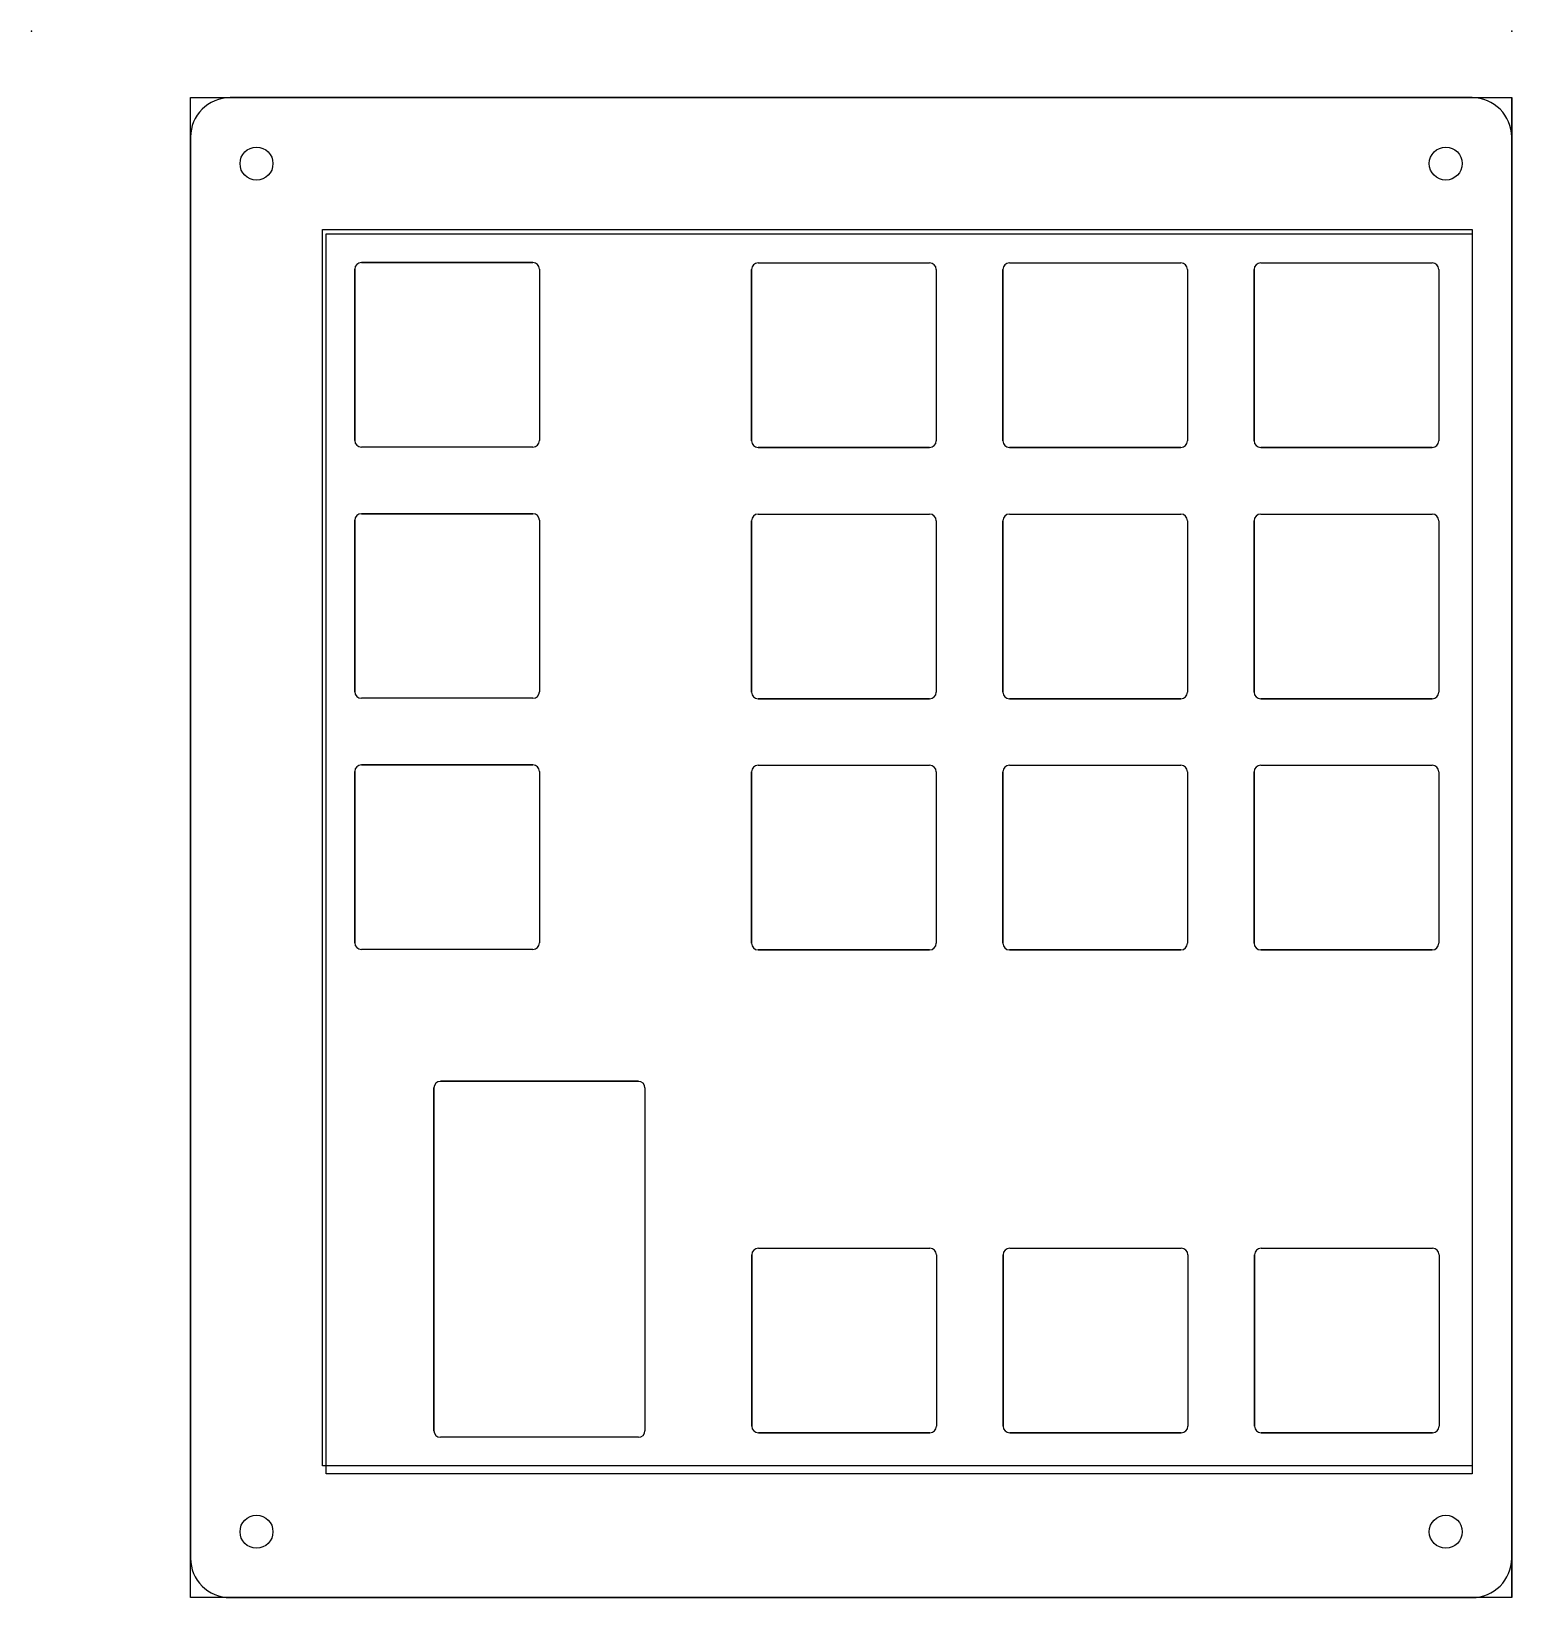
# Model space of a CAD drawing. Header units: millimetres. Extents: x 0 to 112, y -119 to 0.
import ezdxf

# ---------------------------------------------------------------- set-up
doc = ezdxf.new("R2010")
doc.units = ezdxf.units.MM
doc.header["$MEASUREMENT"] = 0
for name, color, linetype in [('case v1_Sketch1', 7, 'Continuous'), ('case v1_Sketch2', 7, 'Continuous'), ('case v1_Sketch3', 7, 'Continuous')]:
    doc.layers.add(name, color=color, linetype=linetype)

msp = doc.modelspace()

# ---------------------------------------------------------------- linework, layer by layer
at = {"layer": 'case v1_Sketch1'}
for p, q in [((12.07, -118.78), (12.07, -5.03)), ((12.07, -5.03), (112.23, -5.03)), ((112.23, -5.03), (112.23, -118.78)), ((22.07, -108.78), (22.07, -15.03)), ((22.07, -15.03), (109.23, -15.03)), ((109.23, -15.03), (109.23, -108.78)), ((38.02, -17.53), (25.02, -17.53)), ((55.1, -17.56), (68.1, -17.56)), ((74.15, -17.56), (87.15, -17.56)), ((93.2, -17.56), (106.2, -17.56)), ((24.52, -18.03), (24.52, -31.03)), ((38.52, -18.03), (38.52, -31.03)), ((54.6, -18.06), (54.6, -31.06)), ((68.6, -18.06), (68.6, -31.06)), ((73.65, -18.06), (73.65, -31.06)), ((87.65, -18.06), (87.65, -31.06)), ((92.7, -18.06), (92.7, -31.06)), ((106.7, -18.06), (106.7, -31.06)), ((38.02, -31.53), (25.02, -31.53)), ((55.1, -31.56), (68.1, -31.56)), ((74.15, -31.56), (87.15, -31.56)), ((93.2, -31.56), (106.2, -31.56)), ((38.02, -36.58), (25.02, -36.58)), ((55.1, -36.61), (68.1, -36.61)), ((74.15, -36.61), (87.15, -36.61)), ((93.2, -36.61), (106.2, -36.61)), ((24.52, -37.08), (24.52, -50.08)), ((38.52, -37.08), (38.52, -50.08)), ((54.6, -37.11), (54.6, -50.11)), ((68.6, -37.11), (68.6, -50.11)), ((73.65, -37.11), (73.65, -50.11)), ((87.65, -37.11), (87.65, -50.11)), ((92.7, -37.11), (92.7, -50.11)), ((106.7, -37.11), (106.7, -50.11)), ((38.02, -50.58), (25.02, -50.58)), ((55.1, -50.61), (68.1, -50.61)), ((74.15, -50.61), (87.15, -50.61)), ((93.2, -50.61), (106.2, -50.61)), ((38.02, -55.63), (25.02, -55.63)), ((55.1, -55.66), (68.1, -55.66)), ((74.15, -55.66), (87.15, -55.66)), ((93.2, -55.66), (106.2, -55.66)), ((24.52, -56.13), (24.52, -69.13)), ((38.52, -56.13), (38.52, -69.13)), ((54.6, -56.16), (54.6, -69.16)), ((68.6, -56.16), (68.6, -69.16)), ((73.65, -56.16), (73.65, -69.16)), ((87.65, -56.16), (87.65, -69.16)), ((92.7, -56.16), (92.7, -69.16)), ((106.7, -56.16), (106.7, -69.16)), ((38.02, -69.63), (25.02, -69.63)), ((55.1, -69.66), (68.1, -69.66)), ((74.15, -69.66), (87.15, -69.66)), ((93.2, -69.66), (106.2, -69.66)), ((30.52, -80.13), (30.52, -106.12)), ((46.02, -79.62), (31.02, -79.62)), ((46.52, -80.13), (46.52, -106.12)), ((55.12, -92.28), (68.12, -92.28)), ((74.17, -92.28), (87.18, -92.28)), ((93.23, -92.28), (106.22, -92.28)), ((54.62, -92.78), (54.62, -105.78)), ((68.62, -92.78), (68.62, -105.78)), ((73.67, -92.78), (73.67, -105.78)), ((87.67, -92.78), (87.67, -105.78)), ((92.72, -92.78), (92.72, -105.78)), ((106.72, -92.78), (106.72, -105.78)), ((46.02, -106.62), (31.02, -106.62)), ((55.12, -106.28), (68.12, -106.28)), ((74.17, -106.28), (87.18, -106.28)), ((93.23, -106.28), (106.22, -106.28)), ((109.23, -108.78), (22.07, -108.78)), ((112.23, -118.78), (12.07, -118.78))]:
    msp.add_line(p, q, dxfattribs=at)
for centre in [(17.07, -10.03), (107.23, -10.03), (17.07, -113.78), (107.23, -113.78)]:
    msp.add_circle(centre, 1.25, dxfattribs=at)
for centre, start, end in [((25.02, -18.03), 90, 180), ((38.02, -18.03), 0, 90), ((55.1, -18.06), 90, 180), ((68.1, -18.06), 0, 90), ((74.15, -18.06), 90, 180), ((87.15, -18.06), 0, 90), ((93.2, -18.06), 90, 180), ((106.2, -18.06), 0, 90), ((25.02, -31.03), 180, 270), ((38.02, -31.03), 270, 0), ((55.1, -31.06), 180, 270), ((68.1, -31.06), 270, 0), ((74.15, -31.06), 180, 270), ((87.15, -31.06), 270, 0), ((93.2, -31.06), 180, 270), ((106.2, -31.06), 270, 0), ((25.02, -37.08), 90, 180), ((38.02, -37.08), 0, 90), ((55.1, -37.11), 90, 180), ((68.1, -37.11), 0, 90), ((74.15, -37.11), 90, 180), ((87.15, -37.11), 0, 90), ((93.2, -37.11), 90, 180), ((106.2, -37.11), 0, 90), ((25.02, -50.08), 180, 270), ((38.02, -50.08), 270, 0), ((55.1, -50.11), 180, 270), ((68.1, -50.11), 270, 360), ((74.15, -50.11), 180, 270), ((87.15, -50.11), 270, 360), ((93.2, -50.11), 180, 270), ((106.2, -50.11), 270, 360), ((25.02, -56.13), 90, 180), ((38.02, -56.13), 0, 90), ((55.1, -56.16), 90, 180), ((68.1, -56.16), 0, 90), ((74.15, -56.16), 90, 180), ((87.15, -56.16), 0, 90), ((93.2, -56.16), 90, 180), ((106.2, -56.16), 0, 90), ((25.02, -69.13), 180, 270), ((38.02, -69.13), 270, 0), ((55.1, -69.16), 180, 270), ((68.1, -69.16), 270, 0), ((74.15, -69.16), 180, 270), ((87.15, -69.16), 270, 0), ((93.2, -69.16), 180, 270), ((106.2, -69.16), 270, 0), ((31.02, -80.13), 90, 180), ((46.02, -80.13), 0, 90), ((55.12, -92.78), 90, 180), ((68.12, -92.78), 0, 90), ((74.17, -92.78), 90, 180), ((87.18, -92.78), 0, 90), ((93.23, -92.78), 90, 180), ((106.22, -92.78), 0, 90), ((31.02, -106.12), 180, 270), ((46.02, -106.12), 270, 0), ((55.12, -105.78), 180, 270), ((68.12, -105.78), 270, 0), ((74.17, -105.78), 180, 270), ((87.18, -105.78), 270, 0), ((93.23, -105.78), 180, 270), ((106.22, -105.78), 270, 0)]:
    msp.add_arc(centre, 0.5, start, end, dxfattribs=at)
msp.add_point((0, 0), dxfattribs=at)
at = {"layer": 'case v1_Sketch2'}
for p, q in [((112.23, -118.78), (112.23, -5.03)), ((112.23, -5.03), (112.23, -5.03, 15)), ((112.23, -5.03, 15), (112.23, -118.78, 15)), ((112.23, -75.28, 4.31), (112.23, -86.5, 4.31)), ((112.23, -86.5, 10), (112.23, -75.28, 10)), ((112.23, -75.28, 10), (112.23, -75.28, 4.31)), ((112.23, -86.5, 4.31), (112.23, -86.5, 10)), ((112.23, -118.78, 15), (112.23, -118.78))]:
    msp.add_line(p, q, dxfattribs=at)
msp.add_point((112.23, 0), dxfattribs=at)
at = {"layer": 'case v1_Sketch3'}
for p, q in [((109.23, -5.03, 18), (15.07, -5.03, 18)), ((12.07, -8.03, 18), (12.07, -115.78, 18)), ((112.23, -115.78, 18), (112.23, -8.03, 18)), ((22.34, -15.35, 18), (109.23, -15.35, 18)), ((22.34, -109.39, 18), (22.34, -15.35, 18)), ((109.23, -15.35, 18), (109.23, -109.39, 18)), ((25.02, -17.53, 18), (38.02, -17.53, 18)), ((55.1, -17.56, 18), (68.1, -17.56, 18)), ((74.15, -17.56, 18), (87.15, -17.56, 18)), ((93.2, -17.56, 18), (106.2, -17.56, 18)), ((24.52, -31.03, 18), (24.52, -18.03, 18)), ((38.52, -18.03, 18), (38.52, -31.03, 18)), ((54.6, -31.06, 18), (54.6, -18.06, 18)), ((68.6, -18.06, 18), (68.6, -31.06, 18)), ((73.65, -31.06, 18), (73.65, -18.06, 18)), ((87.65, -18.06, 18), (87.65, -31.06, 18)), ((92.7, -31.06, 18), (92.7, -18.06, 18)), ((106.7, -18.06, 18), (106.7, -31.06, 18)), ((38.02, -31.53, 18), (25.02, -31.53, 18)), ((68.1, -31.56, 18), (55.1, -31.56, 18)), ((87.15, -31.56, 18), (74.15, -31.56, 18)), ((106.2, -31.56, 18), (93.2, -31.56, 18)), ((25.02, -36.58, 18), (38.02, -36.58, 18)), ((55.1, -36.61, 18), (68.1, -36.61, 18)), ((74.15, -36.61, 18), (87.15, -36.61, 18)), ((93.2, -36.61, 18), (106.2, -36.61, 18)), ((24.52, -50.08, 18), (24.52, -37.08, 18)), ((38.52, -37.08, 18), (38.52, -50.08, 18)), ((54.6, -50.11, 18), (54.6, -37.11, 18)), ((68.6, -37.11, 18), (68.6, -50.11, 18)), ((73.65, -50.11, 18), (73.65, -37.11, 18)), ((87.65, -37.11, 18), (87.65, -50.11, 18)), ((92.7, -50.11, 18), (92.7, -37.11, 18)), ((106.7, -37.11, 18), (106.7, -50.11, 18)), ((38.02, -50.58, 18), (25.02, -50.58, 18)), ((68.1, -50.61, 18), (55.1, -50.61, 18)), ((87.15, -50.61, 18), (74.15, -50.61, 18)), ((106.2, -50.61, 18), (93.2, -50.61, 18)), ((25.02, -55.63, 18), (38.02, -55.63, 18)), ((55.1, -55.66, 18), (68.1, -55.66, 18)), ((74.15, -55.66, 18), (87.15, -55.66, 18)), ((93.2, -55.66, 18), (106.2, -55.66, 18)), ((24.52, -69.13, 18), (24.52, -56.13, 18)), ((38.52, -56.13, 18), (38.52, -69.13, 18)), ((54.6, -69.16, 18), (54.6, -56.16, 18)), ((68.6, -56.16, 18), (68.6, -69.16, 18)), ((73.65, -69.16, 18), (73.65, -56.16, 18)), ((87.65, -56.16, 18), (87.65, -69.16, 18)), ((92.7, -69.16, 18), (92.7, -56.16, 18)), ((106.7, -56.16, 18), (106.7, -69.16, 18)), ((38.02, -69.63, 18), (25.02, -69.63, 18)), ((68.1, -69.66, 18), (55.1, -69.66, 18)), ((87.15, -69.66, 18), (74.15, -69.66, 18)), ((106.2, -69.66, 18), (93.2, -69.66, 18)), ((30.52, -106.12, 18), (30.52, -80.13, 18)), ((31.02, -79.62, 18), (46.02, -79.62, 18)), ((46.52, -80.13, 18), (46.52, -106.12, 18)), ((55.12, -92.28, 18), (68.12, -92.28, 18)), ((74.17, -92.28, 18), (87.18, -92.28, 18)), ((93.23, -92.28, 18), (106.22, -92.28, 18)), ((54.62, -105.78, 18), (54.62, -92.78, 18)), ((68.62, -92.78, 18), (68.62, -105.78, 18)), ((73.67, -105.78, 18), (73.67, -92.78, 18)), ((87.67, -92.78, 18), (87.67, -105.78, 18)), ((92.72, -105.78, 18), (92.72, -92.78, 18)), ((106.72, -92.78, 18), (106.72, -105.78, 18)), ((46.02, -106.62, 18), (31.02, -106.62, 18)), ((68.12, -106.28, 18), (55.12, -106.28, 18)), ((87.18, -106.28, 18), (74.17, -106.28, 18)), ((106.22, -106.28, 18), (93.23, -106.28, 18)), ((109.23, -109.39, 18), (22.34, -109.39, 18)), ((15.07, -118.78, 18), (109.23, -118.78, 18))]:
    msp.add_line(p, q, dxfattribs=at)
for centre in [(17.07, -10.03, 18), (107.23, -10.03, 18), (17.07, -113.78, 18), (107.23, -113.78, 18)]:
    msp.add_circle(centre, 1.25, dxfattribs=at)
for centre, radius, start, end in [((15.07, -8.03, 18), 3, 90, 180), ((109.23, -8.03, 18), 3, 0, 90), ((25.02, -18.03, 18), 0.5, 90, 180), ((38.02, -18.03, 18), 0.5, 0, 90), ((55.1, -18.06, 18), 0.5, 90, 180), ((68.1, -18.06, 18), 0.5, 360, 90), ((74.15, -18.06, 18), 0.5, 90, 180), ((87.15, -18.06, 18), 0.5, 360, 90), ((93.2, -18.06, 18), 0.5, 90, 180), ((106.2, -18.06, 18), 0.5, 360, 90), ((25.02, -31.03, 18), 0.5, 180, 270), ((38.02, -31.03, 18), 0.5, 270, 0), ((55.1, -31.06, 18), 0.5, 180, 270), ((68.1, -31.06, 18), 0.5, 270, 0), ((74.15, -31.06, 18), 0.5, 180, 270), ((87.15, -31.06, 18), 0.5, 270, 360), ((93.2, -31.06, 18), 0.5, 180, 270), ((106.2, -31.06, 18), 0.5, 270, 0), ((25.02, -37.08, 18), 0.5, 90, 180), ((38.02, -37.08, 18), 0.5, 0, 90), ((55.1, -37.11, 18), 0.5, 90, 180), ((68.1, -37.11, 18), 0.5, 360, 90), ((74.15, -37.11, 18), 0.5, 90, 180), ((87.15, -37.11, 18), 0.5, 360, 90), ((93.2, -37.11, 18), 0.5, 90, 180), ((106.2, -37.11, 18), 0.5, 0, 90), ((25.02, -50.08, 18), 0.5, 180, 270), ((38.02, -50.08, 18), 0.5, 270, 0), ((55.1, -50.11, 18), 0.5, 180, 270), ((68.1, -50.11, 18), 0.5, 270, 360), ((74.15, -50.11, 18), 0.5, 180, 270), ((87.15, -50.11, 18), 0.5, 270, 360), ((93.2, -50.11, 18), 0.5, 180, 270), ((106.2, -50.11, 18), 0.5, 270, 0), ((25.02, -56.13, 18), 0.5, 90, 180), ((38.02, -56.13, 18), 0.5, 0, 90), ((55.1, -56.16, 18), 0.5, 90, 180), ((68.1, -56.16, 18), 0.5, 360, 90), ((74.15, -56.16, 18), 0.5, 90, 180), ((87.15, -56.16, 18), 0.5, 360, 90), ((93.2, -56.16, 18), 0.5, 90, 180), ((106.2, -56.16, 18), 0.5, 360, 90), ((25.02, -69.13, 18), 0.5, 180, 270), ((38.02, -69.13, 18), 0.5, 270, 0), ((55.1, -69.16, 18), 0.5, 180, 270), ((68.1, -69.16, 18), 0.5, 270, 0), ((74.15, -69.16, 18), 0.5, 180, 270), ((87.15, -69.16, 18), 0.5, 270, 360), ((93.2, -69.16, 18), 0.5, 180, 270), ((106.2, -69.16, 18), 0.5, 270, 0), ((31.02, -80.13, 18), 0.5, 90, 180), ((46.02, -80.13, 18), 0.5, 0, 90), ((55.12, -92.78, 18), 0.5, 90, 180), ((68.12, -92.78, 18), 0.5, 0, 90), ((74.17, -92.78, 18), 0.5, 90, 180), ((87.18, -92.78, 18), 0.5, 0, 90), ((93.23, -92.78, 18), 0.5, 90, 180), ((106.22, -92.78, 18), 0.5, 360, 90), ((31.02, -106.12, 18), 0.5, 180, 270), ((46.02, -106.12, 18), 0.5, 270, 0), ((55.12, -105.78, 18), 0.5, 180, 270), ((68.12, -105.78, 18), 0.5, 270, 0), ((74.17, -105.78, 18), 0.5, 180, 270), ((87.18, -105.78, 18), 0.5, 270, 0), ((93.23, -105.78, 18), 0.5, 180, 270), ((106.22, -105.78, 18), 0.5, 270, 0), ((15.07, -115.78, 18), 3, 180, 270), ((109.23, -115.78, 18), 3, 270, 360)]:
    msp.add_arc(centre, radius, start, end, dxfattribs=at)
msp.add_point((0, 0, 18), dxfattribs=at)

doc.saveas('drawing.dxf')
